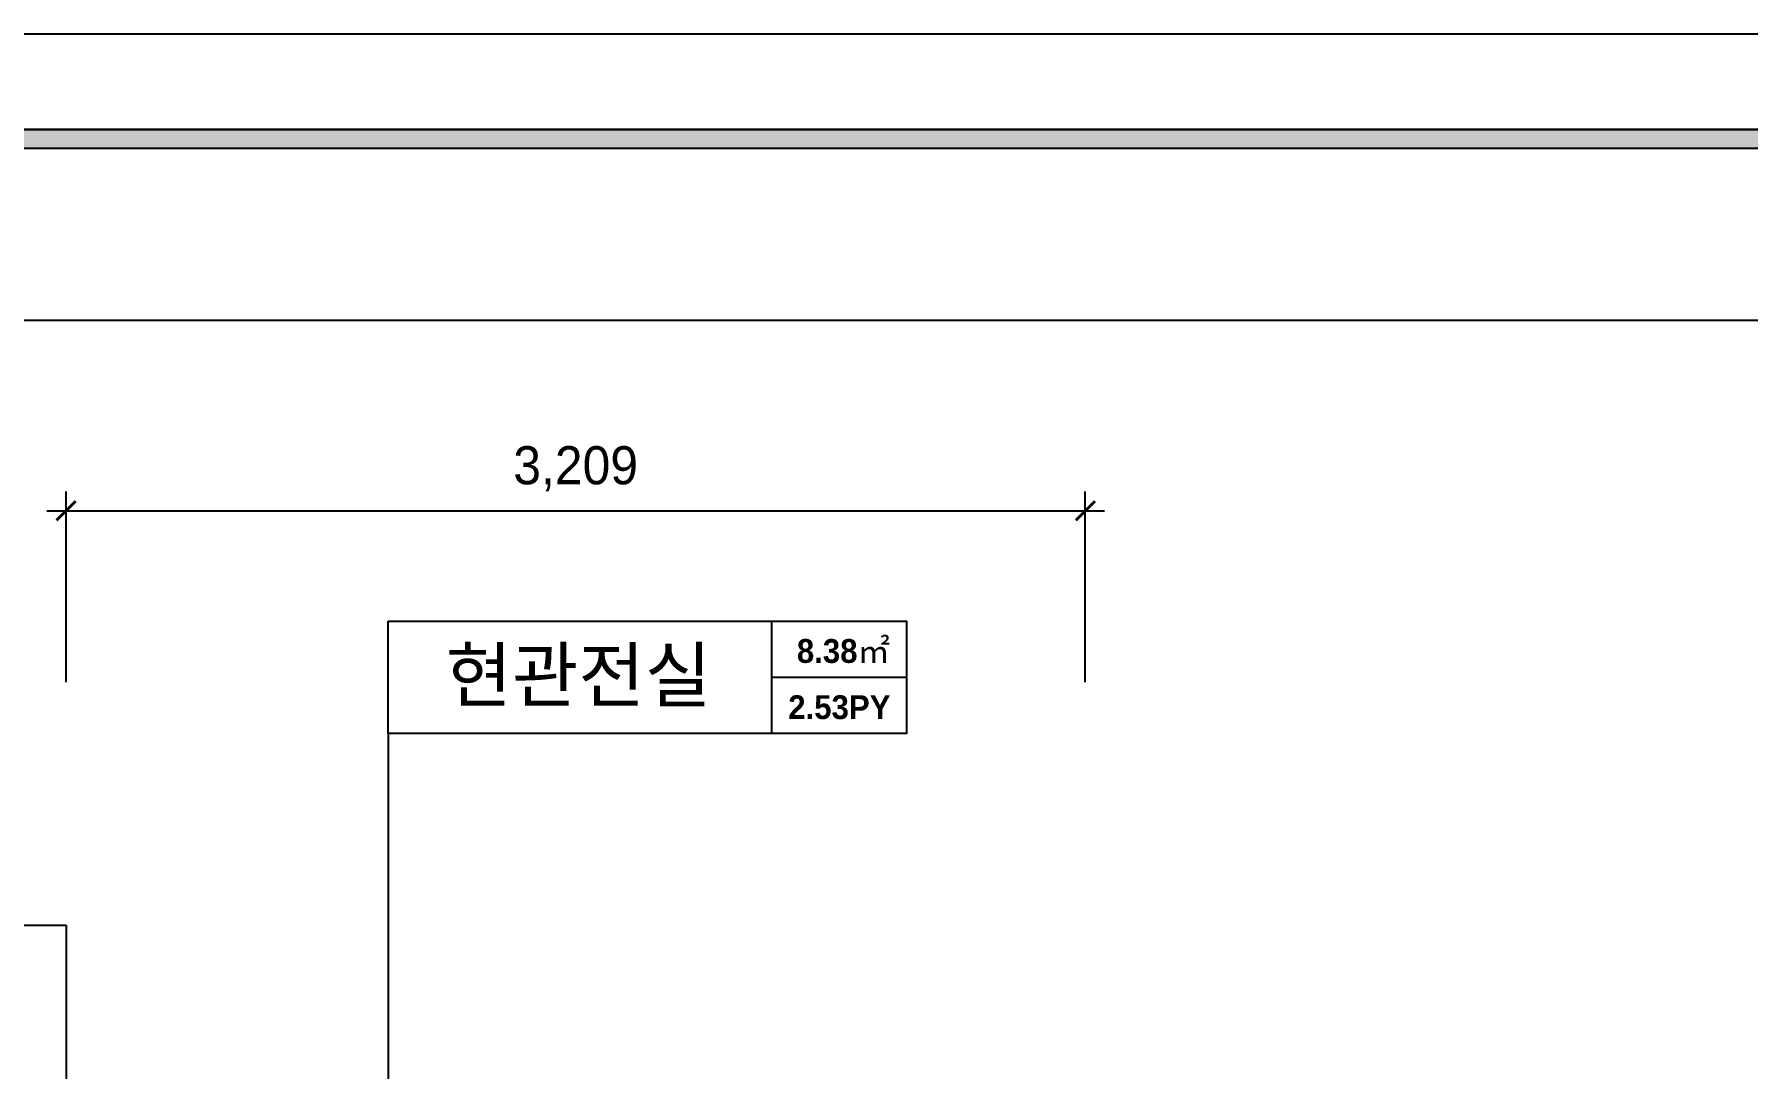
# Model space of a CAD drawing. Header units: inches. Extents: x -63256 to 33689, y -34490 to 100230.
# Drawn here: x 5340 to 10734, y -10724 to -7467 of the extents above; entities that cross this region are included whole.
import ezdxf
from ezdxf.enums import TextEntityAlignment as Align

# ---------------------------------------------------------------- set-up
doc = ezdxf.new("R2010")
doc.units = ezdxf.units.IN
doc.header["$LTSCALE"] = 100
doc.header["$MEASUREMENT"] = 0
for name, color, linetype in [('0-ELC TEXT', 7, 'Continuous'), ('03-TEXT', 3, 'Continuous'), ('07-DIM WAL', 5, 'Continuous'), ('FORM(YOURNAME)-1', 1, 'Continuous'), ('FORM(YOURNAME)-11', 1, 'Continuous'), ('도면층2', 2, 'Continuous')]:
    doc.layers.add(name, color=color, linetype=linetype)
doc.styles.add('HY 울릉도 L', font='')
doc.styles.add('YOURNAME', font='')
doc.styles.add('넥슨고딕', font='')
doc.styles.add('코레일둥고', font='')
doc.styles.get('HY 울릉도 L').set_extended_font_data('HY울릉도L')
doc.styles.get('YOURNAME').set_extended_font_data('HYwulM')
doc.styles.get('넥슨고딕').set_extended_font_data('NEXON Lv1 Gothic Bold', bold=True)
doc.styles.get('코레일둥고').set_extended_font_data('Korail Round Gothic Medium')
doc.dimstyles.new('60', dxfattribs={"dimscale": 60, "dimtxt": 2, "dimasz": 1, "dimexe": 1, "dimexo": 1, "dimgap": 1, "dimtad": 1, "dimdec": 0, "dimrnd": 0.05, "dimdsep": 46, "dimlunit": 6, "dimtxsty": 'HY 울릉도 L', "dimblk": 'ARCHTICK', "dimcen": 2.5, "dimdle": 1, "dimclrd": 133, "dimclre": 133, "dimclrt": 30, "dimadec": 0, "dimazin": 0, "dimtfac": 1, "dimtdec": 0, "dimtix": 1, "dimtmove": 2, "dimatfit": 3, "dimldrblk": 'ARCHTICK', "dimfxl": 1, "dimlwd": -1, "dimlwe": -1, "dimarcsym": 0})

# ---------------------------------------------------------------- blocks, each defined once
blk = doc.blocks.new('FORM-ELEVATION')
at = {"layer": 'FORM(YOURNAME)-11'}
h = blk.add_hatch(color=256, dxfattribs=at)
h.dxf.hatch_style = 1
h.paths.add_polyline_path([(-10309, 35708), (71691, 35708), (71691, 35508), (-10309, 35508)])
h.paths.add_polyline_path([(-10309, -21492), (71691, -21492), (71691, -21692), (-10309, -21692)])
at = {"layer": 'Defpoints', "color": 158}
for points in [[(-10309, -21692), (71691, -21692), (71691, 35708), (-10309, 35708)], [(-8309, 33708), (61071, 33708), (61071, -19692), (-8309, -19692)]]:
    blk.add_lwpolyline(points, close=True, dxfattribs=at)
at = {"layer": 'FORM(YOURNAME)-11', "color": 250}
blk.add_lwpolyline([(-11309, -22692), (72691, -22692), (72691, 36708), (-11309, 36708)], close=True, dxfattribs=at)
at = {"layer": 'FORM(YOURNAME)-11'}
blk.add_lwpolyline([(-10309, 35708), (71691, 35708), (71691, 35508), (-10309, 35508)], close=True, dxfattribs=at)
at = {"layer": 'FORM(YOURNAME)-11', "color": 3, "style": 'YOURNAME'}
for tag, height, p in [('1', 451, (71041, -1219)), ('2', 451, (71041, -1863)), ('3', 451, (71041, -3150)), ('4', 451, (71041, -5081)), ('5', 515, (71041, -7398)), ('6', 515, (71041, -9650)), ('7', 515, (71041, -11903)), ('8', 515, (71041, -14155)), ('9', 515, (71041, -16408)), ('10', 515, (66791, -18596)), ('11', 515, (71041, -18660)), ('12', 515, (66791, -20848)), ('13', 515, (71041, -20848))]:
    blk.add_attdef(tag, text='', height=height, dxfattribs=at).set_placement(p, align=Align.MIDDLE_RIGHT)
blk = doc.blocks.new('_ArchTick')
at = {"color": 0, "linetype": 'ByBlock', "const_width": 0.15}
blk.add_lwpolyline([(-0.5, -0.5), (0.5, 0.5)], dxfattribs=at)
blk = doc.blocks.new('*D274')
at = {"layer": '07-DIM WAL', "color": 133, "transparency": 16777216}
for p, q in [((5439.7, -9507.5), (5439.7, -8907.5)), ((8648.7, -9507.5), (8648.7, -8907.5)), ((5379.7, -8967.5), (8708.7, -8967.5))]:
    blk.add_line(p, q, dxfattribs=at)
at = {"layer": 'Defpoints', "color": 0, "transparency": 16777216}
for p in [(8648.7, -8967.5), (5439.7, -9567.5), (8648.7, -9567.5)]:
    blk.add_point(p, dxfattribs=at)
at = {"layer": '07-DIM WAL', "color": 133, "transparency": 16777216, "xscale": 60, "yscale": 60, "zscale": 60, "rotation": 180}
blk.add_blockref('_ArchTick', (5439.7, -8967.5), dxfattribs=at)
at = {"layer": '07-DIM WAL', "color": 133, "transparency": 16777216, "xscale": 60, "yscale": 60, "zscale": 60}
blk.add_blockref('_ArchTick', (8648.7, -8967.5), dxfattribs=at)
at = {"layer": '07-DIM WAL', "color": 30, "transparency": 16777216, "insert": (7044.2, -8835.5), "char_height": 120, "attachment_point": 5, "style": 'HY 울릉도 L'}
blk.add_mtext('3,209', dxfattribs=at)
blk = doc.blocks.new('dfdadfs')
at = {"layer": '도면층2'}
for p, q in [((-20560.3, -110272.5), (-20360.3, -110272.5)), ((-20360.3, -110272.5), (-20360.3, -113582.5))]:
    blk.add_line(p, q, dxfattribs=at)
blk = doc.blocks.new('hfgafgf')
at = {"layer": '07-DIM WAL'}
blk.add_blockref('dfdadfs', (25800, 0), dxfattribs=at)

msp = doc.modelspace()

# ---------------------------------------------------------------- linework, layer by layer
at = {"layer": '0-ELC TEXT'}
for p, q in [((7661.5, -9668.6), (7661.5, -9314.8)), ((7661.5, -9491.7), (8086.2, -9491.7)), ((6454.3, -9668.6), (6454.3, -12378.2))]:
    msp.add_line(p, q, dxfattribs=at)
msp.add_lwpolyline([(6454.3, -9314.8), (8086.2, -9314.8), (8086.2, -9668.6), (6454.3, -9668.6)], close=True, dxfattribs=at)

# ---------------------------------------------------------------- block references
at = {"layer": '07-DIM WAL'}
msp.add_blockref('hfgafgf', (0, 100000), dxfattribs=at)
at = {"layer": 'FORM(YOURNAME)-1', "xscale": 0.3, "yscale": 0.3, "zscale": 0.3}
msp.add_blockref('FORM-ELEVATION', (-3774.7, -18479.9), dxfattribs=at)

# ---------------------------------------------------------------- texts
at = {"layer": '03-TEXT'}
for s, height, style, p in [('현관전실', 166.67, '코레일둥고', (7052.9, -9568.3)), ('8.38㎡', 75, '넥슨고딕', (7887.2, -9446.6)), ('2.53PY', 75, '넥슨고딕', (7874.3, -9623.5))]:
    msp.add_text(s, height=height, dxfattribs=dict(at, style=style)).set_placement(p, align=Align.CENTER)

# ---------------------------------------------------------------- dimensions: what is measured, and where the dimension line sits
at = {"layer": '07-DIM WAL'}
dim = msp.add_linear_dim(base=(8648.7, -8967.5), p1=(5439.7, -9567.5), p2=(8648.7, -9567.5), dimstyle='60', dxfattribs=at)
dim.commit()
dim.dimension.update_dxf_attribs({"geometry": '*D274', "text_midpoint": (7044.2, -8835.5)})

doc.saveas('drawing.dxf')
